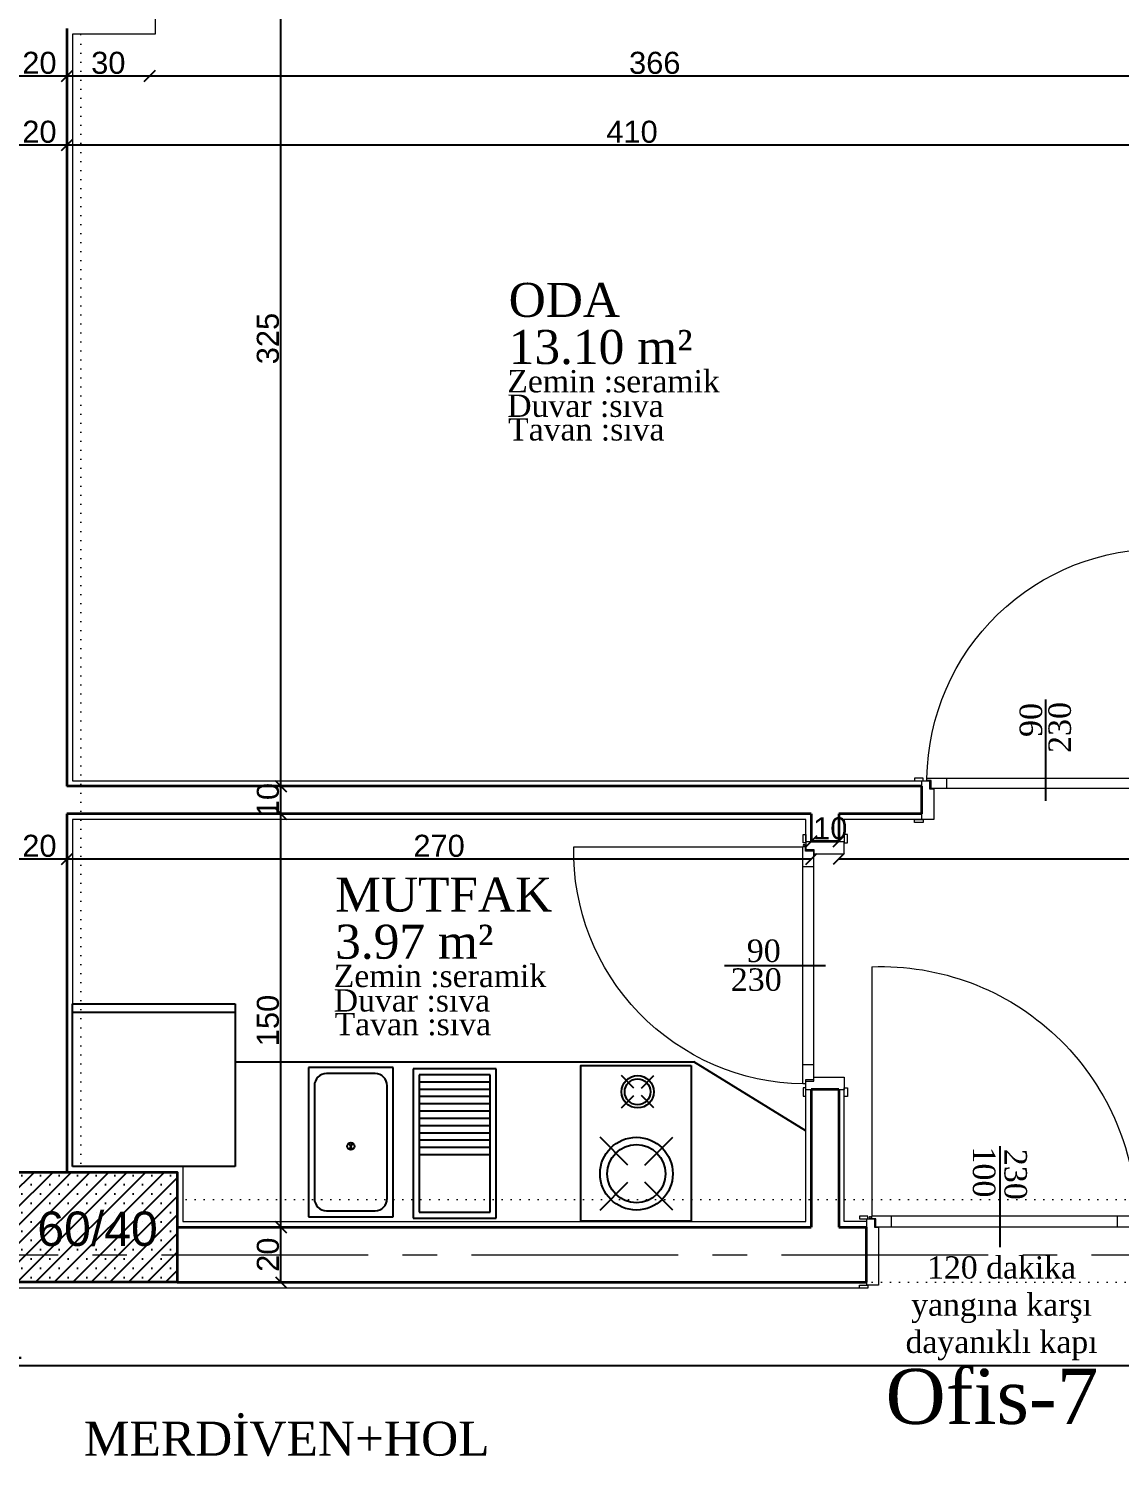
# Model space of a CAD drawing. Header units: centimetres. Extents: x 14449 to 53524, y -19051 to -10746.
# Drawn here: x 34554 to 34950, y -11986 to -11468 of the extents above; entities that cross this region are included whole.
import ezdxf

# ---------------------------------------------------------------- set-up
doc = ezdxf.new("R2010")
doc.units = ezdxf.units.CM
doc.linetypes.add('CENTER2', pattern=[112.5, 75, -12.5, 12.5, -12.5])
doc.linetypes.add('DOT2', pattern=[3.175, 0, -3.175])
doc.layers.add('Kapi_Pencere', color=7, linetype='Continuous')
for name, color, linetype, lineweight in [('P-AKS', 255, 'Continuous', 5), ('P-KİRİŞ', 130, 'DOT2', 5), ('P-KOLON', 255, 'Continuous', 35), ('P-TARAMA', 252, 'Continuous', 5), ('P-ÖLÇÜ İÇ', 243, 'Continuous', 0), ('rtm-duv tugla', 22, 'Continuous', 35), ('rtm-kapı-ahsap', 35, 'Continuous', 13), ('rtm-mhl-yazı-adı', 150, 'Continuous', 30), ('rtm-mhl-yazı-malzeme', 7, 'Continuous', 13), ('rtm-sıva', 252, 'Continuous', 15)]:
    doc.layers.add(name, color=color, linetype=linetype, lineweight=lineweight)
doc.styles.add('ARIAL', font='times.ttf')
doc.styles.add('arial_1_18', font='arial.ttf', dxfattribs={"height": 0.2})
doc.styles.get("Standard").update_dxf_attribs({"font": 'arial.ttf'})
doc.styles.add('ölçü', font='times.ttf', dxfattribs={"height": 10})
doc.dimstyles.new('İÇ ÖLÇÜ', dxfattribs={"dimtxt": 8, "dimasz": 4, "dimexe": 1.25, "dimexo": 0.625, "dimtad": 1, "dimdec": 0, "dimtxsty": 'Standard', "dimblk": 'OBLIQUE', "dimcen": 2.5, "dimse1": 1, "dimse2": 1, "dimclrd": 256, "dimclrt": 256, "dimadec": 0, "dimazin": 0, "dimtfac": 1, "dimtdec": 0, "dimtmove": 1, "dimatfit": 3, "dimldrblk": 'OBLIQUE', "dimfxl": 1, "dimarcsym": 0})

# ---------------------------------------------------------------- blocks, each defined once
blk = doc.blocks.new('IKUTGK')
at = {"layer": 'P-KİRİŞ'}
for points in [[(36271.89, -7661.1), (36271.89, -7246.1)], [(36306.89, -7671.1), (36663.39, -7671.1)], [(36306.89, -7701.1), (36663.39, -7701.1)]]:
    blk.add_lwpolyline(points, dxfattribs=at)
blk = doc.blocks.new('YTHTHTY')
at = {"layer": 'P-TARAMA', "lineweight": -3}
h = blk.add_hatch(dxfattribs=at)
h.set_pattern_fill('SACNCR', color=256, scale=2, style=0)
h.paths.add_polyline_path([(32095.2, -9501.94), (32155.2, -9501.94), (32155.2, -9461.94), (32095.2, -9461.94)])
at = {"layer": 'P-KOLON', "linetype": 'Continuous'}
blk.add_lwpolyline([(32095.2, -9461.94), (32155.2, -9461.94), (32155.2, -9501.94), (32095.2, -9501.94)], close=True, dxfattribs=at)
at = {"layer": 'P-KOLON', "linetype": 'Continuous', "style": 'arial_1_18'}
blk.add_text('60/40', height=12.5, dxfattribs=at).set_placement((32104.43, -9488.77))
blk = doc.blocks.new('YTUJ7U')
at = {"layer": 'P-AKS', "linetype": 'CENTER2'}
blk.add_lwpolyline([(25834.86, -9295.51), (29322.56, -9295.51)], dxfattribs=at)
blk = doc.blocks.new('KAPI')
at = {"layer": 'rtm-kapı-ahsap'}
for p, q in [((8056.48, 304.69), (8056.48, 307.73)), ((8056.48, 307.73), (8057.45, 307.73)), ((8057.45, 307.73), (8057.45, 304.69)), ((8072.58, 307.78), (8071.45, 307.78)), ((8071.45, 307.78), (8071.45, 304.69)), ((8072.58, 304.69), (8072.58, 307.78)), ((8056.46, 303.27), (8056.46, 217.24)), ((8057.45, 303.27), (8056.46, 303.27)), ((8057.45, 304.69), (8056.48, 304.69)), ((8057.39, 301.77), (8057.39, 303.27)), ((8060.28, 301.77), (8057.39, 301.77)), ((8057.45, 305.26), (8057.45, 302.29)), ((8057.45, 305.26), (8071.45, 305.26)), ((8057.45, 302.29), (8060.42, 302.29)), ((8060.28, 218.74), (8060.28, 301.77)), ((8060.42, 302.29), (8060.42, 300.8)), ((8060.42, 300.8), (8071.45, 300.8)), ((8071.45, 300.8), (8071.45, 305.26)), ((8071.45, 304.69), (8072.58, 304.69)), ((8056.46, 296.2), (8060.28, 296.2)), ((8056.46, 224.31), (8060.28, 224.31)), ((8057.39, 218.74), (8057.39, 217.24)), ((8060.28, 218.74), (8057.39, 218.74)), ((8057.45, 218.23), (8060.42, 218.23)), ((8057.45, 215.26), (8057.45, 218.23)), ((8060.42, 218.23), (8060.42, 219.71)), ((8060.42, 219.71), (8071.45, 219.71)), ((8071.45, 219.71), (8071.45, 215.26)), ((7973.28, 217.24), (8056.46, 217.24)), ((8057.45, 217.24), (8056.46, 217.24)), ((8056.48, 215.82), (8056.48, 212.78)), ((8057.45, 215.82), (8056.48, 215.82)), ((8056.48, 212.78), (8057.45, 212.78)), ((8057.45, 212.78), (8057.45, 215.82)), ((8057.45, 215.26), (8071.45, 215.26)), ((8071.45, 215.82), (8072.58, 215.82)), ((8071.45, 212.73), (8071.45, 215.82)), ((8072.58, 212.73), (8071.45, 212.73)), ((8072.58, 215.82), (8072.58, 212.73))]:
    blk.add_line(p, q, dxfattribs=at)
at = {"layer": 'rtm-kapı-ahsap', "const_width": 0.388}
blk.add_lwpolyline([(8056.86, 216.32, 1), (8056.86, 216.92, 1)], format="xyb", close=True, dxfattribs=at)
at = {"layer": 'rtm-kapı-ahsap'}
blk.add_arc((8057.71, 218.83), 84.45, 90.8537, 181.0762, dxfattribs=at)
blk = doc.blocks.new('_Oblique')
at = {"color": 0, "linetype": 'ByBlock', "lineweight": -2}
blk.add_line((-0.5, -0.5), (0.5, 0.5), dxfattribs=at)
blk = doc.blocks.new('*D4824')
at = {"layer": 'Defpoints', "color": 0, "lineweight": 30, "transparency": 16777216}
for p in [(34547.89, -11485.63), (34567.89, -11485.25), (34567.89, -11485.26)]:
    blk.add_point(p, dxfattribs=at)
at = {"layer": 'P-ÖLÇÜ İÇ', "lineweight": -2, "transparency": 16777216}
blk.add_line((34547.89, -11485.25), (34567.89, -11485.25), dxfattribs=at)
at = {"layer": 'P-ÖLÇÜ İÇ', "lineweight": -2, "transparency": 16777216, "xscale": 4, "yscale": 4, "zscale": 4, "rotation": 180}
blk.add_blockref('_Oblique', (34547.89, -11485.25), dxfattribs=at)
at = {"layer": 'P-ÖLÇÜ İÇ', "lineweight": -2, "transparency": 16777216, "xscale": 4, "yscale": 4, "zscale": 4}
blk.add_blockref('_Oblique', (34567.89, -11485.25), dxfattribs=at)
at = {"layer": 'P-ÖLÇÜ İÇ', "transparency": 16777216, "insert": (34557.89, -11480.54), "char_height": 8, "attachment_point": 5}
blk.add_mtext('20', dxfattribs=at)
blk = doc.blocks.new('*D4825')
at = {"layer": 'Defpoints', "color": 0, "lineweight": 30, "transparency": 16777216}
for p in [(34567.89, -11485.26), (34597.89, -11485.25), (34597.89, -11486.17)]:
    blk.add_point(p, dxfattribs=at)
at = {"layer": 'P-ÖLÇÜ İÇ', "lineweight": -2, "transparency": 16777216}
blk.add_line((34567.89, -11485.25), (34597.89, -11485.25), dxfattribs=at)
at = {"layer": 'P-ÖLÇÜ İÇ', "lineweight": -2, "transparency": 16777216, "xscale": 4, "yscale": 4, "zscale": 4, "rotation": 180}
blk.add_blockref('_Oblique', (34567.89, -11485.25), dxfattribs=at)
at = {"layer": 'P-ÖLÇÜ İÇ', "lineweight": -2, "transparency": 16777216, "xscale": 4, "yscale": 4, "zscale": 4}
blk.add_blockref('_Oblique', (34597.89, -11485.25), dxfattribs=at)
at = {"layer": 'P-ÖLÇÜ İÇ', "transparency": 16777216, "insert": (34582.89, -11480.54), "char_height": 8, "attachment_point": 5}
blk.add_mtext('30', dxfattribs=at)
blk = doc.blocks.new('*D4826')
at = {"layer": 'Defpoints', "color": 0, "lineweight": 30, "transparency": 16777216}
for p in [(34597.89, -11486.17), (34964.39, -11483.73), (34964.39, -11485.25)]:
    blk.add_point(p, dxfattribs=at)
at = {"layer": 'P-ÖLÇÜ İÇ', "lineweight": -2, "transparency": 16777216}
blk.add_line((34597.89, -11485.25), (34964.39, -11485.25), dxfattribs=at)
at = {"layer": 'P-ÖLÇÜ İÇ', "lineweight": -2, "transparency": 16777216, "xscale": 4, "yscale": 4, "zscale": 4, "rotation": 180}
blk.add_blockref('_Oblique', (34597.89, -11485.25), dxfattribs=at)
at = {"layer": 'P-ÖLÇÜ İÇ', "lineweight": -2, "transparency": 16777216, "xscale": 4, "yscale": 4, "zscale": 4}
blk.add_blockref('_Oblique', (34964.39, -11485.25), dxfattribs=at)
at = {"layer": 'P-ÖLÇÜ İÇ', "transparency": 16777216, "insert": (34781.14, -11480.54), "char_height": 8, "attachment_point": 5}
blk.add_mtext('366', dxfattribs=at)
blk = doc.blocks.new('*D4844')
at = {"layer": 'Defpoints', "color": 0, "lineweight": 30, "transparency": 16777216}
for p in [(34547.89, -11510.27), (34567.89, -11510.27), (34567.89, -11510.27)]:
    blk.add_point(p, dxfattribs=at)
at = {"layer": 'P-ÖLÇÜ İÇ', "lineweight": -2, "transparency": 16777216}
blk.add_line((34547.89, -11510.27), (34567.89, -11510.27), dxfattribs=at)
at = {"layer": 'P-ÖLÇÜ İÇ', "lineweight": -2, "transparency": 16777216, "xscale": 4, "yscale": 4, "zscale": 4, "rotation": 180}
blk.add_blockref('_Oblique', (34547.89, -11510.27), dxfattribs=at)
at = {"layer": 'P-ÖLÇÜ İÇ', "lineweight": -2, "transparency": 16777216, "xscale": 4, "yscale": 4, "zscale": 4}
blk.add_blockref('_Oblique', (34567.89, -11510.27), dxfattribs=at)
at = {"layer": 'P-ÖLÇÜ İÇ', "transparency": 16777216, "insert": (34557.89, -11505.56), "char_height": 8, "attachment_point": 5}
blk.add_mtext('20', dxfattribs=at)
blk = doc.blocks.new('*D4845')
at = {"layer": 'Defpoints', "color": 0, "lineweight": 30, "transparency": 16777216}
for p in [(34567.89, -11510.27), (34977.89, -11510.27), (34977.89, -11510.27)]:
    blk.add_point(p, dxfattribs=at)
at = {"layer": 'P-ÖLÇÜ İÇ', "lineweight": -2, "transparency": 16777216}
blk.add_line((34567.89, -11510.27), (34977.89, -11510.27), dxfattribs=at)
at = {"layer": 'P-ÖLÇÜ İÇ', "lineweight": -2, "transparency": 16777216, "xscale": 4, "yscale": 4, "zscale": 4, "rotation": 180}
blk.add_blockref('_Oblique', (34567.89, -11510.27), dxfattribs=at)
at = {"layer": 'P-ÖLÇÜ İÇ', "lineweight": -2, "transparency": 16777216, "xscale": 4, "yscale": 4, "zscale": 4}
blk.add_blockref('_Oblique', (34977.89, -11510.27), dxfattribs=at)
at = {"layer": 'P-ÖLÇÜ İÇ', "transparency": 16777216, "insert": (34772.89, -11505.56), "char_height": 8, "attachment_point": 5}
blk.add_mtext('410', dxfattribs=at)
blk = doc.blocks.new('*D4876')
at = {"layer": 'Defpoints', "color": 0, "lineweight": 30, "transparency": 16777216}
for p in [(34547.89, -11769.41), (34567.89, -11769.38), (34567.89, -11769.41)]:
    blk.add_point(p, dxfattribs=at)
at = {"layer": 'P-ÖLÇÜ İÇ', "lineweight": -2, "transparency": 16777216}
blk.add_line((34547.89, -11769.41), (34567.89, -11769.41), dxfattribs=at)
at = {"layer": 'P-ÖLÇÜ İÇ', "lineweight": -2, "transparency": 16777216, "xscale": 4, "yscale": 4, "zscale": 4, "rotation": 180}
blk.add_blockref('_Oblique', (34547.89, -11769.41), dxfattribs=at)
at = {"layer": 'P-ÖLÇÜ İÇ', "lineweight": -2, "transparency": 16777216, "xscale": 4, "yscale": 4, "zscale": 4}
blk.add_blockref('_Oblique', (34567.89, -11769.41), dxfattribs=at)
at = {"layer": 'P-ÖLÇÜ İÇ', "transparency": 16777216, "insert": (34557.89, -11764.7), "char_height": 8, "attachment_point": 5}
blk.add_mtext('20', dxfattribs=at)
blk = doc.blocks.new('*D4877')
at = {"layer": 'Defpoints', "color": 0, "lineweight": 30, "transparency": 16777216}
for p in [(34837.89, -11763.05), (34567.89, -11769.38), (34837.89, -11769.41)]:
    blk.add_point(p, dxfattribs=at)
at = {"layer": 'P-ÖLÇÜ İÇ', "lineweight": -2, "transparency": 16777216}
blk.add_line((34567.89, -11769.41), (34837.89, -11769.41), dxfattribs=at)
at = {"layer": 'P-ÖLÇÜ İÇ', "lineweight": -2, "transparency": 16777216, "xscale": 4, "yscale": 4, "zscale": 4, "rotation": 180}
blk.add_blockref('_Oblique', (34567.89, -11769.41), dxfattribs=at)
at = {"layer": 'P-ÖLÇÜ İÇ', "lineweight": -2, "transparency": 16777216, "xscale": 4, "yscale": 4, "zscale": 4}
blk.add_blockref('_Oblique', (34837.89, -11769.41), dxfattribs=at)
at = {"layer": 'P-ÖLÇÜ İÇ', "transparency": 16777216, "insert": (34702.89, -11764.7), "char_height": 8, "attachment_point": 5}
blk.add_mtext('270', dxfattribs=at)
blk = doc.blocks.new('*D4878')
at = {"layer": 'Defpoints', "color": 0, "lineweight": 30, "transparency": 16777216}
for p in [(34837.89, -11763.05), (34847.89, -11763.05), (34847.89, -11769.76)]:
    blk.add_point(p, dxfattribs=at)
at = {"layer": 'P-ÖLÇÜ İÇ', "lineweight": -2, "transparency": 16777216}
blk.add_line((34837.89, -11763.05), (34847.89, -11763.05), dxfattribs=at)
at = {"layer": 'P-ÖLÇÜ İÇ', "lineweight": -2, "transparency": 16777216, "xscale": 4, "yscale": 4, "zscale": 4, "rotation": 180}
blk.add_blockref('_Oblique', (34837.89, -11763.05), dxfattribs=at)
at = {"layer": 'P-ÖLÇÜ İÇ', "lineweight": -2, "transparency": 16777216, "xscale": 4, "yscale": 4, "zscale": 4}
blk.add_blockref('_Oblique', (34847.89, -11763.05), dxfattribs=at)
at = {"layer": 'P-ÖLÇÜ İÇ', "transparency": 16777216, "insert": (34844.8, -11758.34), "char_height": 8, "attachment_point": 5}
blk.add_mtext('10', dxfattribs=at)
blk = doc.blocks.new('*D4720')
at = {"layer": 'Defpoints', "color": 0, "lineweight": 30, "transparency": 16777216}
for p in [(34847.89, -11769.76), (35457.89, -11769.41), (35457.89, -11770.64)]:
    blk.add_point(p, dxfattribs=at)
at = {"layer": 'P-ÖLÇÜ İÇ', "lineweight": -2, "transparency": 16777216}
blk.add_line((34847.89, -11769.41), (35457.89, -11769.41), dxfattribs=at)
at = {"layer": 'P-ÖLÇÜ İÇ', "lineweight": -2, "transparency": 16777216, "xscale": 4, "yscale": 4, "zscale": 4, "rotation": 180}
blk.add_blockref('_Oblique', (34847.89, -11769.41), dxfattribs=at)
at = {"layer": 'P-ÖLÇÜ İÇ', "lineweight": -2, "transparency": 16777216, "xscale": 4, "yscale": 4, "zscale": 4}
blk.add_blockref('_Oblique', (35457.89, -11769.41), dxfattribs=at)
at = {"layer": 'P-ÖLÇÜ İÇ', "transparency": 16777216, "insert": (35152.89, -11764.7), "char_height": 8, "attachment_point": 5}
blk.add_mtext('610', dxfattribs=at)
blk = doc.blocks.new('*D4911')
at = {"layer": 'Defpoints', "color": 0, "lineweight": 30, "transparency": 16777216}
for p in [(34110.39, -11953.43), (34110.39, -11953.43), (34974.39, -11953.43)]:
    blk.add_point(p, dxfattribs=at)
at = {"layer": 'P-ÖLÇÜ İÇ', "lineweight": -2, "transparency": 16777216}
blk.add_line((34974.39, -11953.43), (34110.39, -11953.43), dxfattribs=at)
at = {"layer": 'P-ÖLÇÜ İÇ', "lineweight": -2, "transparency": 16777216, "xscale": 4, "yscale": 4, "zscale": 4, "rotation": 180}
blk.add_blockref('_Oblique', (34110.39, -11953.43), dxfattribs=at)
at = {"layer": 'P-ÖLÇÜ İÇ', "lineweight": -2, "transparency": 16777216, "xscale": 4, "yscale": 4, "zscale": 4}
blk.add_blockref('_Oblique', (34974.39, -11953.43), dxfattribs=at)
at = {"layer": 'P-ÖLÇÜ İÇ', "transparency": 16777216, "insert": (34542.39, -11948.72), "char_height": 8, "attachment_point": 5}
blk.add_mtext('864', dxfattribs=at)
blk = doc.blocks.new('*D4693')
at = {"layer": 'Defpoints', "color": 0, "lineweight": 30, "transparency": 16777216}
for p in [(34645.52, -11903.05), (34645.52, -11903.05), (34645.52, -11923.05)]:
    blk.add_point(p, dxfattribs=at)
at = {"layer": 'P-ÖLÇÜ İÇ', "lineweight": -2, "transparency": 16777216}
blk.add_line((34645.52, -11923.05), (34645.52, -11903.05), dxfattribs=at)
at = {"layer": 'P-ÖLÇÜ İÇ', "lineweight": -2, "transparency": 16777216, "xscale": 4, "yscale": 4, "zscale": 4}
for p, rotation in [((34645.52, -11903.05), 90), ((34645.52, -11923.05), 270)]:
    blk.add_blockref('_Oblique', p, dxfattribs=dict(at, rotation=rotation))
at = {"layer": 'P-ÖLÇÜ İÇ', "transparency": 16777216, "insert": (34640.82, -11913.05), "char_height": 8, "attachment_point": 5, "rotation": 90}
blk.add_mtext('20', dxfattribs=at)
blk = doc.blocks.new('*D4694')
at = {"layer": 'Defpoints', "color": 0, "lineweight": 30, "transparency": 16777216}
for p in [(34645.52, -11753.05), (34645.52, -11753.05), (34645.52, -11903.05)]:
    blk.add_point(p, dxfattribs=at)
at = {"layer": 'P-ÖLÇÜ İÇ', "lineweight": -2, "transparency": 16777216}
blk.add_line((34645.52, -11903.05), (34645.52, -11753.05), dxfattribs=at)
at = {"layer": 'P-ÖLÇÜ İÇ', "lineweight": -2, "transparency": 16777216, "xscale": 4, "yscale": 4, "zscale": 4}
for p, rotation in [((34645.52, -11753.05), 90), ((34645.52, -11903.05), 270)]:
    blk.add_blockref('_Oblique', p, dxfattribs=dict(at, rotation=rotation))
at = {"layer": 'P-ÖLÇÜ İÇ', "transparency": 16777216, "insert": (34640.82, -11828.05), "char_height": 8, "attachment_point": 5, "rotation": 90}
blk.add_mtext('150', dxfattribs=at)
blk = doc.blocks.new('*D4695')
at = {"layer": 'Defpoints', "color": 0, "lineweight": 30, "transparency": 16777216}
for p in [(34645.52, -11743.05), (34645.52, -11743.05), (34645.52, -11753.05)]:
    blk.add_point(p, dxfattribs=at)
at = {"layer": 'P-ÖLÇÜ İÇ', "lineweight": -2, "transparency": 16777216}
blk.add_line((34645.52, -11753.05), (34645.52, -11743.05), dxfattribs=at)
at = {"layer": 'P-ÖLÇÜ İÇ', "lineweight": -2, "transparency": 16777216, "xscale": 4, "yscale": 4, "zscale": 4}
for p, rotation in [((34645.52, -11743.05), 90), ((34645.52, -11753.05), 270)]:
    blk.add_blockref('_Oblique', p, dxfattribs=dict(at, rotation=rotation))
at = {"layer": 'P-ÖLÇÜ İÇ', "transparency": 16777216, "insert": (34640.82, -11748.05), "char_height": 8, "attachment_point": 5, "rotation": 90}
blk.add_mtext('10', dxfattribs=at)
blk = doc.blocks.new('*D4696')
at = {"layer": 'Defpoints', "color": 0, "lineweight": 30, "transparency": 16777216}
for p in [(34645.52, -11418.05), (34645.52, -11418.05), (34645.52, -11743.05)]:
    blk.add_point(p, dxfattribs=at)
at = {"layer": 'P-ÖLÇÜ İÇ', "lineweight": -2, "transparency": 16777216}
blk.add_line((34645.52, -11743.05), (34645.52, -11418.05), dxfattribs=at)
at = {"layer": 'P-ÖLÇÜ İÇ', "lineweight": -2, "transparency": 16777216, "xscale": 4, "yscale": 4, "zscale": 4}
for p, rotation in [((34645.52, -11418.05), 90), ((34645.52, -11743.05), 270)]:
    blk.add_blockref('_Oblique', p, dxfattribs=dict(at, rotation=rotation))
at = {"layer": 'P-ÖLÇÜ İÇ', "transparency": 16777216, "insert": (34640.81, -11580.55), "char_height": 8, "attachment_point": 5, "rotation": 90}
blk.add_mtext('325', dxfattribs=at)
blk = doc.blocks.new('K-100')
at = {"layer": 'rtm-kapı-ahsap'}
for p, q in [((-34310.84, -13701.23), (-34309.69, -13701.23)), ((-34310.84, -13704.35), (-34310.84, -13701.23)), ((-34309.69, -13701.23), (-34309.69, -13704.35)), ((-34285.45, -13701.28), (-34285.45, -13704.35)), ((-34284.47, -13701.28), (-34285.45, -13701.28)), ((-34284.47, -13704.35), (-34284.47, -13701.28)), ((-34309.69, -13704.35), (-34310.84, -13704.35)), ((-34309.69, -13708.28), (-34309.69, -13703.78)), ((-34285.45, -13703.78), (-34309.69, -13703.78)), ((-34288.45, -13708.28), (-34309.69, -13708.28)), ((-34285.45, -13706.78), (-34288.45, -13706.78)), ((-34288.45, -13706.78), (-34288.45, -13708.28)), ((-34288.32, -13801.27), (-34288.32, -13707.3)), ((-34288.32, -13707.3), (-34285.4, -13707.3)), ((-34285.45, -13703.78), (-34285.45, -13706.78)), ((-34285.45, -13704.35), (-34284.47, -13704.35)), ((-34285.45, -13705.79), (-34284.45, -13705.79)), ((-34285.4, -13707.3), (-34285.4, -13705.79)), ((-34284.45, -13705.79), (-34284.45, -13802.79)), ((-34284.45, -13712.93), (-34288.32, -13712.93)), ((-34284.45, -13795.64), (-34288.32, -13795.64)), ((-34309.69, -13800.29), (-34309.69, -13804.79)), ((-34288.45, -13800.29), (-34309.69, -13800.29)), ((-34288.45, -13801.79), (-34288.45, -13800.29)), ((-34285.45, -13801.79), (-34288.45, -13801.79)), ((-34288.32, -13801.27), (-34285.4, -13801.27)), ((-34285.45, -13804.79), (-34285.45, -13801.79)), ((-34285.45, -13802.79), (-34284.45, -13802.79)), ((-34285.4, -13801.27), (-34285.4, -13802.79)), ((-34192.99, -13802.79), (-34284.45, -13802.79)), ((-34309.69, -13804.22), (-34310.84, -13804.22)), ((-34310.84, -13804.22), (-34310.84, -13807.34)), ((-34310.84, -13807.34), (-34309.69, -13807.34)), ((-34309.69, -13807.34), (-34309.69, -13804.22)), ((-34285.45, -13804.79), (-34309.69, -13804.79)), ((-34285.45, -13807.29), (-34285.45, -13804.22)), ((-34285.45, -13804.22), (-34284.47, -13804.22)), ((-34284.47, -13807.29), (-34285.45, -13807.29)), ((-34284.47, -13804.22), (-34284.47, -13807.29))]:
    blk.add_line(p, q, dxfattribs=at)
at = {"layer": 'rtm-kapı-ahsap', "const_width": 0.392}
blk.add_lwpolyline([(-34284.86, -13803.72, -1), (-34284.86, -13803.11, -1)], format="xyb", close=True, dxfattribs=at)
at = {"layer": 'rtm-kapı-ahsap'}
blk.add_arc((-34286.59, -13799.42), 93.66, 357.9436, 88.6917, dxfattribs=at)

msp = doc.modelspace()

# ---------------------------------------------------------------- linework, layer by layer
at = {"color": 253, "lineweight": 25}
for p, q in [((34569.89, -11881.05), (34569.89, -11822.05)), ((34569.89, -11881.05), (34569.89, -11822.05)), ((34569.89, -11822.05), (34628.89, -11822.05)), ((34628.89, -11825.12), (34569.89, -11825.12)), ((34628.89, -11822.05), (34628.89, -11881.05)), ((34628.89, -11843.05), (34795.31, -11843.05)), ((34655.46, -11845.1), (34655.46, -11899.3)), ((34686.26, -11845.1), (34655.46, -11845.1)), ((34686.26, -11899.3), (34686.26, -11845.1)), ((34723.65, -11845.57), (34693.46, -11845.57)), ((34693.46, -11845.57), (34693.46, -11899.77)), ((34723.65, -11899.77), (34723.65, -11845.57)), ((34835.89, -11868.05), (34795.31, -11843.05)), ((34721.45, -11847.77), (34695.66, -11847.77)), ((34695.66, -11847.77), (34695.66, -11897.57)), ((34721.45, -11850.41), (34695.66, -11850.41)), ((34721.45, -11897.57), (34721.45, -11847.77)), ((34773.54, -11852.55), (34769.07, -11848.07)), ((34776.3, -11852.55), (34780.78, -11848.07)), ((34721.45, -11853.05), (34695.66, -11853.05)), ((34721.45, -11855.69), (34695.66, -11855.69)), ((34769.07, -11859.78), (34773.54, -11855.31)), ((34780.78, -11859.78), (34776.3, -11855.31)), ((34721.45, -11858.33), (34695.66, -11858.33)), ((34721.45, -11860.97), (34695.66, -11860.97)), ((34721.45, -11863.61), (34695.66, -11863.61)), ((34721.45, -11866.25), (34695.66, -11866.25)), ((34721.45, -11868.89), (34695.66, -11868.89)), ((34721.45, -11871.53), (34695.66, -11871.53)), ((34771.37, -11880.52), (34761.28, -11870.44)), ((34777.59, -11880.52), (34787.68, -11870.44)), ((34671.49, -11872.53), (34670.24, -11874.86)), ((34671.49, -11874.86), (34670.24, -11872.53)), ((34721.45, -11874.17), (34695.66, -11874.17)), ((34721.45, -11876.81), (34695.66, -11876.81)), ((34628.89, -11881.05), (34569.89, -11881.05)), ((34761.28, -11896.84), (34771.37, -11886.75)), ((34787.68, -11896.84), (34777.59, -11886.75)), ((34695.66, -11897.57), (34721.45, -11897.57)), ((34655.46, -11899.3), (34686.26, -11899.3)), ((34693.46, -11899.77), (34723.65, -11899.77))]:
    msp.add_line(p, q, dxfattribs=at)
msp.add_lwpolyline([(34794.31, -11844.36), (34794.31, -11900.89), (34754.26, -11900.89), (34754.26, -11844.36)], close=True, dxfattribs=at)
msp.add_lwpolyline([(34657.66, -11851.7), (34657.66, -11892.7, 0.414214), (34662.06, -11897.1), (34679.66, -11897.1, 0.414214), (34684.06, -11892.7), (34684.06, -11851.7, 0.414214), (34679.66, -11847.3), (34662.06, -11847.3, 0.414214)], format="xyb", close=True, dxfattribs=at)
for centre, radius in [((34774.92, -11853.93), 5.86), ((34774.92, -11853.93), 4.68), ((34774.48, -11883.64), 13.2), ((34670.86, -11873.7), 1.32), ((34774.48, -11883.64), 10.56)]:
    msp.add_circle(centre, radius, dxfattribs=at)
at = {"layer": 'Kapi_Pencere', "linetype": 'Continuous', "lineweight": 25}
for p, q in [((34922.89, -11711.61), (34922.89, -11748.3)), ((34806.45, -11808.05), (34843.14, -11808.05)), ((34906.29, -11873.61), (34906.29, -11910.31))]:
    msp.add_line(p, q, dxfattribs=at)
at = {"layer": 'rtm-duv tugla'}
for p, q in [((34567.89, -11468.05), (34567.89, -11743.05)), ((34877.89, -11743.05), (34567.89, -11743.05)), ((34877.89, -11743.05), (34877.89, -11753.05)), ((34567.89, -11753.05), (34567.89, -11883.05)), ((34837.89, -11753.05), (34567.89, -11753.05)), ((34837.89, -11753.05), (34837.89, -11763.05)), ((34877.89, -11753.05), (34847.89, -11753.05)), ((34847.89, -11753.05), (34847.89, -11763.05)), ((34847.89, -11763.05), (34837.89, -11763.05)), ((34837.89, -11853.05), (34837.89, -11903.05)), ((34847.89, -11853.05), (34837.89, -11853.05)), ((34847.89, -11853.05), (34847.89, -11903.05)), ((34607.71, -11903.05), (34837.89, -11903.05)), ((34847.89, -11903.05), (34857.89, -11903.05)), ((34857.89, -11903.05), (34857.89, -11923.05)), ((34607.89, -11923.05), (34857.89, -11923.05))]:
    msp.add_line(p, q, dxfattribs=at)
at = {"layer": 'rtm-sıva'}
for points in [[(34237.89, -11741.05), (34545.89, -11741.05), (34545.89, -11416.05), (34599.89, -11416.05), (34599.89, -11470.05), (34569.89, -11470.05), (34569.89, -11741.05), (34877.89, -11741.05)], [(34835.89, -11763.05), (34835.89, -11755.05), (34569.89, -11755.05), (34569.89, -11881.05), (34609.89, -11881.05), (34609.89, -11901.05), (34835.89, -11901.05), (34835.89, -11853.05)], [(34877.89, -11755.05), (34849.89, -11755.05), (34849.89, -11763.05)], [(34857.89, -11901.05), (34849.89, -11901.05), (34849.89, -11853.05)], [(34257.89, -11925.05), (34857.89, -11925.05)]]:
    msp.add_lwpolyline(points, dxfattribs=at)

# ---------------------------------------------------------------- block references
at = {"layer": 'rtm-kapı-ahsap', "lineweight": 30, "xscale": -1}
for p, rotation in [((35183.15, -3683.61), 90), ((26778.45, -11547.8), 180)]:
    msp.add_blockref('KAPI', p, dxfattribs=dict(at, rotation=rotation))
at = {"layer": 'rtm-kapı-ahsap', "lineweight": 30, "xscale": -0.990000000000001, "yscale": 0.990000000000001, "zscale": 0.990000000000001, "rotation": 270}
msp.add_blockref('K-100', (48524.64, 22042.51), dxfattribs=at)
at = {"layer": 'rtm-sıva'}
for name, p in [('YTUJ7U', (6967.28, -2617.54)), ('YTHTHTY', (2452.7, -2421.11)), ('IKUTGK', (-1699, -4221.95))]:
    msp.add_blockref(name, p, dxfattribs=at)

# ---------------------------------------------------------------- texts
at = {"layer": 'Kapi_Pencere', "linetype": 'Continuous', "lineweight": 25, "style": 'ölçü'}
for s, rotation, p in [('90', 90.0847, (34921.67, -11725.15)), ('230', 90.0847, (34932.13, -11730.95)), ('90', 0.0847, (34814.52, -11806.83)), ('230', 0.0847, (34808.71, -11817.29)), ('100', 269.9487, (34896.56, -11873.76)), ('230', 269.9487, (34908.02, -11874.62))]:
    msp.add_text(s, height=8.165, rotation=rotation, dxfattribs=at).set_placement(p)
at = {"layer": 'rtm-mhl-yazı-adı', "lineweight": 30, "insert": (34942.06, -11954.45), "char_height": 20, "attachment_point": 3, "style": 'ARIAL'}
msp.add_mtext_dynamic_manual_height_columns('Ofis-7', width=150.595, gutter_width=1250, heights=[0], dxfattribs=at)
at = {"layer": 'rtm-mhl-yazı-malzeme', "lineweight": 30, "style": 'ölçü'}
for s, height, p in [('ODA', 12.346, (34728.14, -11572.69)), ('13.10 m²', 12.346, (34728.14, -11589.78)), ('MUTFAK', 12.346, (34665.19, -11788.52)), ('3.97 m²', 12.346, (34665.19, -11805.61)), ('MERDİVEN+HOL', 12.3462, (34573.97, -11985.98))]:
    msp.add_text(s, height=height, dxfattribs=at).set_placement(p)
at = {"layer": 'rtm-mhl-yazı-malzeme', "style": 'ölçü'}
for s, p in [('Zemin :seramik', (34727.62, -11600.09)), ('Duvar :sıva', (34727.62, -11608.98)), ('Tavan :sıva', (34727.93, -11617.56)), ('Zemin :seramik', (34664.67, -11815.92)), ('Duvar :sıva', (34664.67, -11824.8)), ('Tavan :sıva', (34664.98, -11833.39))]:
    msp.add_text(s, height=8.1003, dxfattribs=at).set_placement(p)
at = {"layer": 'rtm-mhl-yazı-malzeme', "insert": (34868.64, -11913.61), "char_height": 8.1003, "attachment_point": 1, "style": 'ölçü'}
msp.add_mtext_dynamic_manual_height_columns('\\pxqc;{\\C4;120 dakika \\Pyangına karşı\\Pdayanıklı kapı}', width=76.6404, gutter_width=12.5, heights=[0], dxfattribs=at)

# ---------------------------------------------------------------- dimensions: what is measured, and where the dimension line sits
at = {"layer": 'P-ÖLÇÜ İÇ'}
for base, p1, p2, picture, middle in [((34645.52, -11418.05), (34645.52, -11743.05), (34645.52, -11418.05), '*D4696', (34640.81, -11580.55)), ((34645.52, -11753.05), (34645.52, -11903.05), (34645.52, -11753.05), '*D4694', (34640.82, -11828.05)), ((34645.52, -11903.05), (34645.52, -11923.05), (34645.52, -11903.05), '*D4693', (34640.82, -11913.05))]:
    dim = msp.add_linear_dim(base=base, p1=p1, p2=p2, angle=90, dimstyle='İÇ ÖLÇÜ', dxfattribs=at)
    dim.commit()
    dim.dimension.update_dxf_attribs({"geometry": picture, "text_midpoint": middle})
for base, p1, p2, picture, middle in [((34567.89, -11485.25), (34547.89, -11485.63), (34567.89, -11485.26), '*D4824', (34557.89, -11480.54)), ((34597.89, -11485.25), (34567.89, -11485.26), (34597.89, -11486.17), '*D4825', (34582.89, -11480.54)), ((34964.394748, -11485.248847), (34597.894749, -11486.167145), (34964.394748, -11483.734741), '*D4826', (34781.144748, -11480.536535)), ((34567.89, -11510.27), (34547.89, -11510.27), (34567.89, -11510.27), '*D4844', (34557.89, -11505.56)), ((34977.89, -11510.27), (34567.89, -11510.27), (34977.89, -11510.27), '*D4845', (34772.89, -11505.56)), ((34567.89, -11769.41), (34547.89, -11769.41), (34567.89, -11769.38), '*D4876', (34557.89, -11764.7)), ((34837.89, -11769.41), (34567.89, -11769.38), (34837.89, -11763.05), '*D4877', (34702.89, -11764.7)), ((35457.89, -11769.41), (34847.89, -11769.76), (35457.89, -11770.64), '*D4720', (35152.89, -11764.7)), ((34110.39, -11953.43), (34974.39, -11953.43), (34110.39, -11953.43), '*D4911', (34542.39, -11948.72))]:
    dim = msp.add_linear_dim(base=base, p1=p1, p2=p2, dimstyle='İÇ ÖLÇÜ', dxfattribs=at)
    dim.commit()
    dim.dimension.update_dxf_attribs({"geometry": picture, "text_midpoint": middle})
dim = msp.add_linear_dim(base=(34645.52, -11743.05), p1=(34645.52, -11753.05), p2=(34645.52, -11743.05), angle=90, dimstyle='İÇ ÖLÇÜ', dxfattribs=at)
dim.commit()
dim.dimension.update_dxf_attribs({"geometry": '*D4695', "text_midpoint": (34645.52, -11748.05), "dimtype": 160})
dim = msp.add_linear_dim(base=(34847.89, -11763.05), p1=(34837.89, -11763.05), p2=(34847.89, -11769.76), dimstyle='İÇ ÖLÇÜ', dxfattribs=at)
dim.commit()
dim.dimension.update_dxf_attribs({"geometry": '*D4878', "text_midpoint": (34844.8, -11763.05), "dimtype": 160})

doc.saveas('drawing.dxf')
